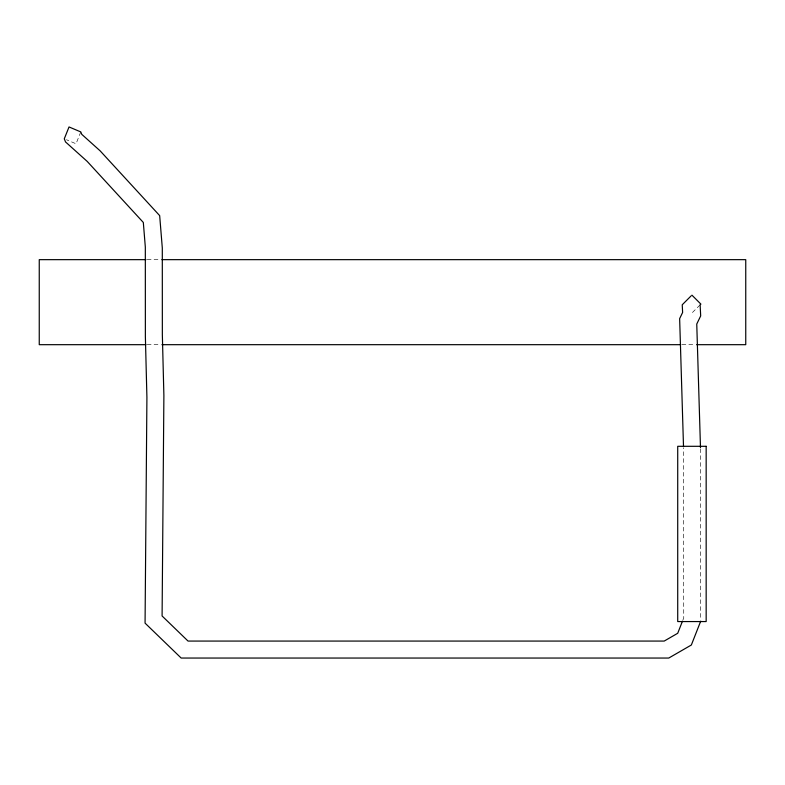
<?xml version="1.0" encoding="UTF-8"?>
<svg xmlns="http://www.w3.org/2000/svg" width="785" height="785" viewBox="0 0 785 785"><rect width="100%" height="100%" fill="white"/><g stroke="black" fill="none" stroke-linecap="round" stroke-linejoin="round"><path stroke-width="0.59" stroke-dasharray="3.92 2.94" d="M682.871 620.13L683.735 617.942L683.509 447.725M80.786 131.919L76.037 143.773L66.421 139.71M700.073 304.923L691.232 313.686L691.948 313.058M147.188 259.658L160.68 259.658M147.188 344.684L160.68 344.684M681.969 344.684L695.461 344.684M700.485 448.794L700.711 619.934"/><path stroke-width="1.18" d="M682.44 621.229L677.72 633.269L664.208 641.07L188.037 641.07L162.093 615.97L163.888 395.552L162.348 334.695L162.299 247.962L159.669 215.62L100.107 150.818L81.758 134.333L80.786 131.919L69.031 126.954L64.282 138.808L65.528 141.938L87.194 161.396L143.321 222.459L145.323 247.059L145.372 336.588L146.913 397.396L145.068 623.133L181.168 658.046L668.761 658.046L691.349 645.005L700.711 621.161M691.143 295.866L682.243 304.776L682.616 312.469L679.643 318.632L683.509 446.498M145.961 259.658L39.25 259.658L39.25 344.684L145.961 344.684M161.906 259.658L745.75 259.658L745.75 344.684L696.688 344.684M161.906 344.684L680.742 344.684M691.938 295.16L700.887 304.109L700.132 304.776L700.681 315.913L696.756 324.038L700.485 447.568M706.166 446.302L677.72 446.302L677.72 621.563L706.166 621.563L706.166 446.302"/></g></svg>
